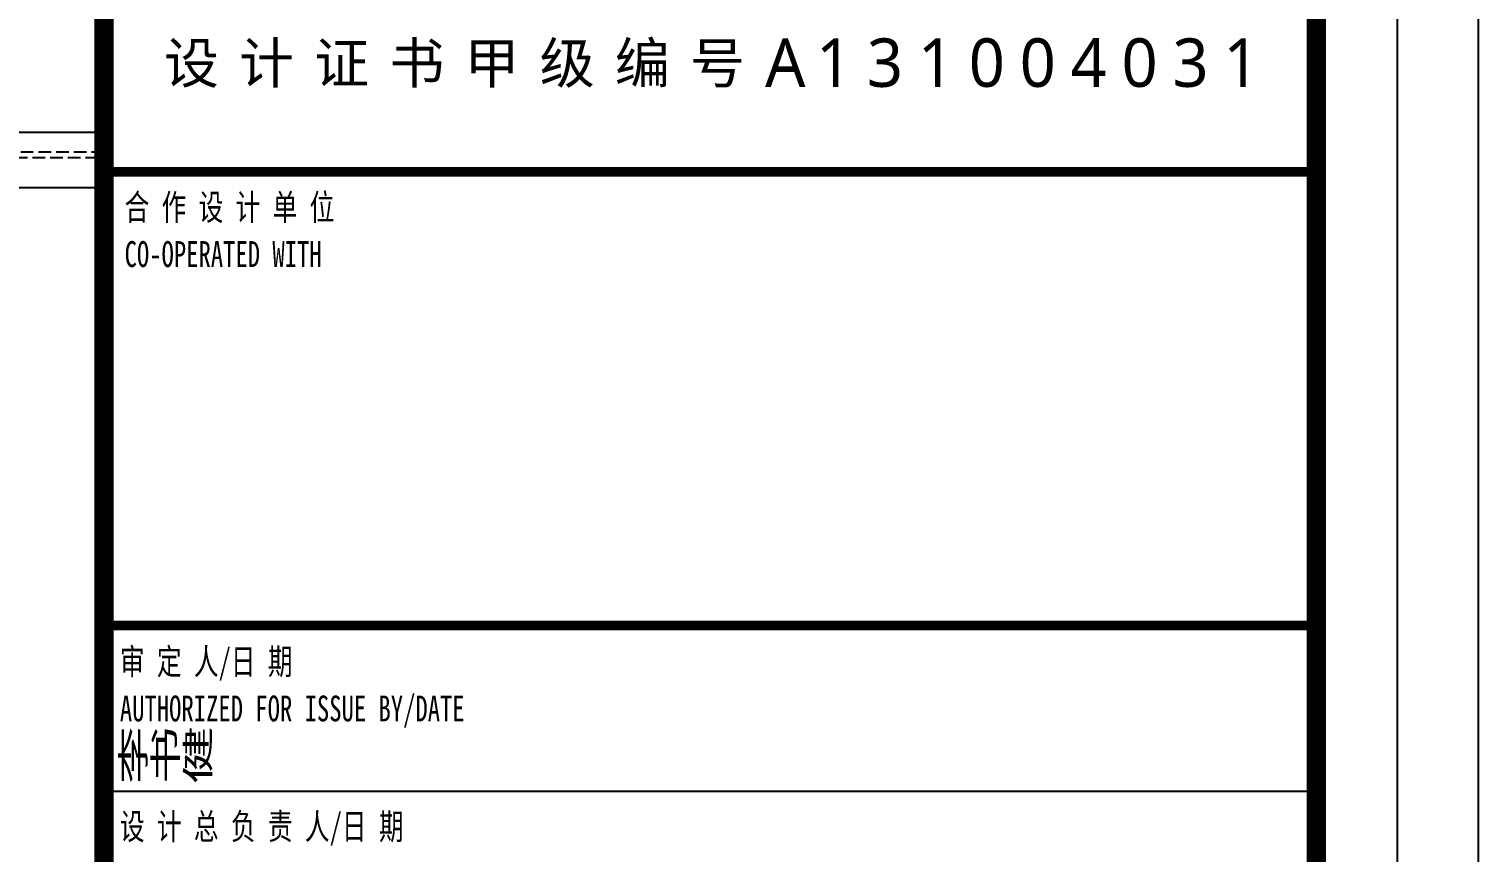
# Model space of a CAD drawing. Extents: x -8792 to 174344, y -43961 to 62816.
# Drawn here: x 7790 to 9224, y -9206 to -8391 of the extents above; entities that cross this region are included whole.
import ezdxf
from ezdxf.enums import TextEntityAlignment as Align
from ezdxf.xclip import XClip

# ---------------------------------------------------------------- set-up
doc = ezdxf.new("R2010")
doc.units = 0
doc.header["$LTSCALE"] = 50
doc.header["$XCLIPFRAME"] = 0
for name, pattern in [('DASH', [0.35, 0.25, -0.1]), ('DOT2', [0.125, 0, -0.125]), ('HIDDEN', [0.375, 0.25, -0.125])]:
    doc.linetypes.add(name, pattern=pattern)
for name, color, linetype in [('#虚线', 8, 'HIDDEN'), ('#钢材', 34, 'Continuous'), ('#铝板', 2, 'Continuous'), ('2-会议墙身$0$000-灯膜', 4, 'Continuous'), ('2017_11-sheet-LOGO$0$C-SHET-TTLB', 11, 'Continuous'), ('2017_11-sheet-R$0$C-SHET-TTLB', 11, 'Continuous'), ('A-FLOR-OTLN', 4, 'DOT2'), ('C-SHET-SHBD', 11, 'Continuous'), ('C-SHET-TTLB', 11, 'Continuous'), ('TK', 7, 'Continuous'), ('吊顶', 7, 'Continuous'), ('通-图框-文字', 4, 'Continuous')]:
    doc.layers.add(name, color=color, linetype=linetype)
doc.styles.add('2017_11-sheet-LOGO$0$微软雅黑L', font='')
doc.styles.add('2017_11-sheet-LOGO$0$黑体', font='')
doc.styles.add('2017_11-sheet-R$0$SHEET-ECADI', font='', dxfattribs={"width": 0.7})
doc.styles.add('XD-2008', font='xd-hzs.shx', dxfattribs={"width": 0.7, "bigfont": 'xd-hztxt.shx'})
doc.styles.add('XD2008', font='@1romans.shx', dxfattribs={"width": 0.7, "bigfont": '!hztxt.shx'})
doc.styles.get('2017_11-sheet-LOGO$0$微软雅黑L').set_extended_font_data('Microsoft YaHei Light')
doc.styles.get('2017_11-sheet-LOGO$0$黑体').set_extended_font_data('SimHei')
doc.styles.get('2017_11-sheet-R$0$SHEET-ECADI').set_extended_font_data('SimHei')

# ---------------------------------------------------------------- blocks, each defined once
blk = doc.blocks.new('A$Cbd8d7c8c')
at = {"layer": 'A-FLOR-OTLN', "color": 8}
blk.add_lwpolyline([(-22721.2, -15689.9), (-43719.4, -33393.2, 0.413756), (-43991.6, -36561, 0.189672), (122158.2, -126683, 0.414786), (124666, -124719.5), (133885.2, -48361.9, 0.379931), (116453.3, -23207.9, 0.236452)], format="xyb", dxfattribs=at)
at = {"layer": '吊顶', "const_width": 3}
blk.add_lwpolyline([(36525.2, -42886.2, 0.056654), (31389.8, -41079.3), (30859.1, -40957.8, -0.112536), (21289.5, -36343.7, -0.028917), (3039, -19971, 0.413532), (-633.6, -19953.4), (-31397.9, -50352.8, 0.414781), (-31416.3, -54033.3, 0.170492), (123964.3, -129414.7, 0.412564), (126841.2, -127143.2), (136317.5, -48655.6, 1.269195), (87076.8, -54393.3)], format="xyb", dxfattribs=at)
blk = doc.blocks.new('ASDFDFBBBB')
at = {"layer": '#虚线', "color": 8, "linetype": 'DASH'}
for p, q in [((5823.2, -1320.1), (12116.8, -1320.1)), ((12116.8, -1325.1), (5823.2, -1325.1)), ((692.5, -1636.1), (5915, -1636.1)), ((692.5, -1784.1), (5915, -1784.1))]:
    blk.add_line(p, q, dxfattribs=at)
at = {"layer": '#钢材', "ltscale": 10}
for p, q in [((692.5, -1630.1), (5915, -1630.1)), ((692.5, -1790.1), (5915, -1790.1))]:
    blk.add_line(p, q, dxfattribs=at)
at = {"layer": '#铝板'}
blk.add_line((11950.1, -1355.1), (6100.1, -1355.1), dxfattribs=at)
at = {"layer": '2-会议墙身$0$000-灯膜'}
for p in [(6051.7, -1300.1), (11998.5, -1300.1)]:
    blk.add_line(p, (9025.1, -1300.1), dxfattribs=at)
blk = doc.blocks.new('A3文本框')
at = {"layer": 'Defpoints', "ltscale": 500}
blk.add_lwpolyline([(10, -10), (-420, -10), (-420, 297), (10, 297)], close=True, dxfattribs=at)
at = {"layer": 'C-SHET-SHBD', "style": 'XD2008', "width": 0.7}
for tag, height, p in [('子项名称', 4.5, (-37.489, 35.412)), ('图名', 4.5, (-37.489, 24.269)), ('比例', 3, (-56.3, 8.255)), ('MQJD-01', 3, (-13.245, 2.272))]:
    blk.add_attdef(tag, text='', height=height, dxfattribs=at).set_placement(p, align=Align.CENTER)
blk = doc.blocks.new('华东院_土建2018EcadiA3_2022_02-sheet-LOGO', base_point=(415.294, 161.488))
at = {"layer": '2017_11-sheet-LOGO$0$C-SHET-TTLB'}
blk.add_lwpolyline([(340.294, 161.488, 0.6, 0.6, 0), (415.294, 161.488, 0.9, 0.9, 0)], format="xyseb", dxfattribs=at)
for s, height, style, p in [('设', 2.5, '2017_11-sheet-LOGO$0$黑体', (343.697, 166.968)), ('计', 2.5, '2017_11-sheet-LOGO$0$黑体', (348.347, 166.968)), ('证', 2.5, '2017_11-sheet-LOGO$0$黑体', (352.997, 166.968)), ('书', 2.5, '2017_11-sheet-LOGO$0$黑体', (357.647, 166.968)), ('甲', 2.5, '2017_11-sheet-LOGO$0$黑体', (362.297, 166.968)), ('级', 2.5, '2017_11-sheet-LOGO$0$黑体', (366.947, 166.968)), ('编', 2.5, '2017_11-sheet-LOGO$0$黑体', (371.597, 166.968)), ('号', 2.5, '2017_11-sheet-LOGO$0$黑体', (376.247, 166.968)), ('A', 3, '2017_11-sheet-LOGO$0$微软雅黑L', (380.897, 166.741)), ('1', 3, '2017_11-sheet-LOGO$0$微软雅黑L', (384.047, 166.741)), ('3', 3, '2017_11-sheet-LOGO$0$微软雅黑L', (387.197, 166.741)), ('1', 3, '2017_11-sheet-LOGO$0$微软雅黑L', (390.347, 166.741)), ('0', 3, '2017_11-sheet-LOGO$0$微软雅黑L', (393.497, 166.741)), ('0', 3, '2017_11-sheet-LOGO$0$微软雅黑L', (396.647, 166.741)), ('4', 3, '2017_11-sheet-LOGO$0$微软雅黑L', (399.797, 166.741)), ('0', 3, '2017_11-sheet-LOGO$0$微软雅黑L', (402.947, 166.741)), ('3', 3, '2017_11-sheet-LOGO$0$微软雅黑L', (406.097, 166.741)), ('1', 3, '2017_11-sheet-LOGO$0$微软雅黑L', (409.247, 166.741))]:
    blk.add_text(s, height=height, dxfattribs=dict(at, style=style)).set_placement(p)
blk = doc.blocks.new('华东院_土建2018EcadiA3_2021_06-sheet-R', base_point=(415, 5))
at = {"layer": '2017_11-sheet-R$0$C-SHET-TTLB'}
blk.add_line((340.021, 123.16), (415, 123.16), dxfattribs=at)
blk.add_lwpolyline([(339.706, 133.41, 0.6, 0.6, 0), (414.706, 133.41, 0.9, 0.9, 0)], format="xyseb", dxfattribs=at)
blk.add_blockref('华东院_土建2018EcadiA3_2022_02-sheet-LOGO', (415.294, 161.488), dxfattribs=at)
at = {"layer": '2017_11-sheet-R$0$C-SHET-TTLB', "style": '2017_11-sheet-R$0$SHEET-ECADI', "width": 0.7}
for s, p in [('合 作 设 计 单 位', (341.271, 158.495)), ('CO-OPERATED WITH', (341.271, 155.592)), ('审 定 人/日 期', (340.978, 130.373)), ('AUTHORIZED FOR ISSUE BY/DATE', (340.978, 127.469)), ('设 计 总 负 责 人/日 期', (340.978, 120.167))]:
    blk.add_text(s, height=1.6, dxfattribs=at).set_placement(p)
blk = doc.blocks.new('A$Ce60f285c')
at = {"layer": 'C-SHET-TTLB'}
blk.add_lwpolyline([(425, 302), (425, 5), (5, 5), (5, 302)], close=True, dxfattribs=at)
at = {"layer": 'C-SHET-TTLB', "const_width": 1.2}
blk.add_lwpolyline([(18.4, 297), (420, 297), (420, 10), (18.4, 10)], close=True, dxfattribs=at)
at = {"layer": 'C-SHET-TTLB'}
blk.add_lwpolyline([(345, 297, 1.2, 1.2, 0), (345, 10.011, 0.9, 0.9, 0)], format="xyseb", dxfattribs=at)
blk.add_blockref('华东院_土建2018EcadiA3_2021_06-sheet-R', (420, 10), dxfattribs=at)
at = {"layer": 'C-SHET-SHBD', "style": 'XD2008', "width": 0.7}
for tag, p in [('审定人', (345.736, 128.403)), ('设总', (345.736, 118.195)), ('审核人', (345.736, 107.963)), ('专业负责人', (345.736, 97.755)), ('校对人', (345.736, 87.546)), ('设计人', (345.736, 77.639))]:
    blk.add_attdef(tag, p, '', height=2.8, dxfattribs=at)
for tag, p in [('工程编号', (368.416, 27.046)), ('阶段', (404.414, 27.046)), ('专业', (404.414, 19.691))]:
    blk.add_attdef(tag, text='', height=3.5, dxfattribs=at).set_placement(p, align=Align.MIDDLE_CENTER)
at = {"layer": 'C-SHET-SHBD', "style": 'XD2008', "width": 0.7, "flags": 1}
blk.add_attdef('日期', text='', height=3.5, dxfattribs=at).set_placement((368.416, 13.426), align=Align.MIDDLE_CENTER)
at = {"layer": '通-图框-文字', "style": 'XD-2008', "width": 0.7}
for tag, p in [('建设单位', (383.408, 70.61)), ('项目名称', (383.282, 58.428))]:
    blk.add_attdef(tag, text='', height=5, dxfattribs=at).set_placement(p, align=Align.MIDDLE_CENTER)
blk = doc.blocks.new('A$C6049850a')
at = {"ltscale": 10}
blk.add_blockref('A$Ce60f285c', (0, 0), dxfattribs=at)
at = {"layer": 'C-SHET-SHBD', "ltscale": 10, "style": 'XD2008', "width": 0.7}
blk.add_text('李书健', height=3, dxfattribs=at).set_placement((348.785, 130.37), align=Align.MIDDLE)

msp = doc.modelspace()

# ---------------------------------------------------------------- block references
at = {"ltscale": 10}
ref = msp.add_blockref('A$Cbd8d7c8c', (-20242.468, 78224.561), dxfattribs=at)
XClip(ref).set_block_clipping_path([(33737.5024453482, -58253.8739175466), (58527.5008306247, -28195.842069268)])
ref = msp.add_blockref('A$Cbd8d7c8c', (22321.982, 94074.685), dxfattribs=at)
XClip(ref).set_block_clipping_path([(76291.0063025201, -72283.9918497168), (103268.9259821397, -47877.3086105986)])
at = {"ltscale": 12}
ref = msp.add_blockref('ASDFDFBBBB', (16523.379, -7192.873), dxfattribs=dict(at, xscale=-1))
XClip(ref).set_block_clipping_path([(4357.7572503736, -3823.1708667884), (6968.1443472763, 1342.8291332118)])
ref = msp.add_blockref('ASDFDFBBBB', (14736.155, -7192.873), dxfattribs=dict(at, xscale=-1))
XClip(ref).set_block_clipping_path([(-715.4778529943, -3797.3053243063), (2511.2529271227, 1432.8291332118)])
ref = msp.add_blockref('ASDFDFBBBB', (19664.938, -7192.873), dxfattribs=dict(at, xscale=-1))
XClip(ref).set_block_clipping_path([(11800.9034438342, -3842.9944827884), (17026.5034438345, 748.8291332118)])

# ---------------------------------------------------------------- next in the draw order: block references
at = {"ltscale": 10, "xscale": 16, "yscale": 16, "zscale": 16}
msp.add_blockref('A$C6049850a', (2344.035, -11196.044), dxfattribs=at)
at = {"layer": 'TK', "color": 0, "xscale": 16, "yscale": 16, "zscale": 16}
msp.add_blockref('A3文本框', (9064.035, -11036.044), dxfattribs=at)

doc.saveas('drawing.dxf')
